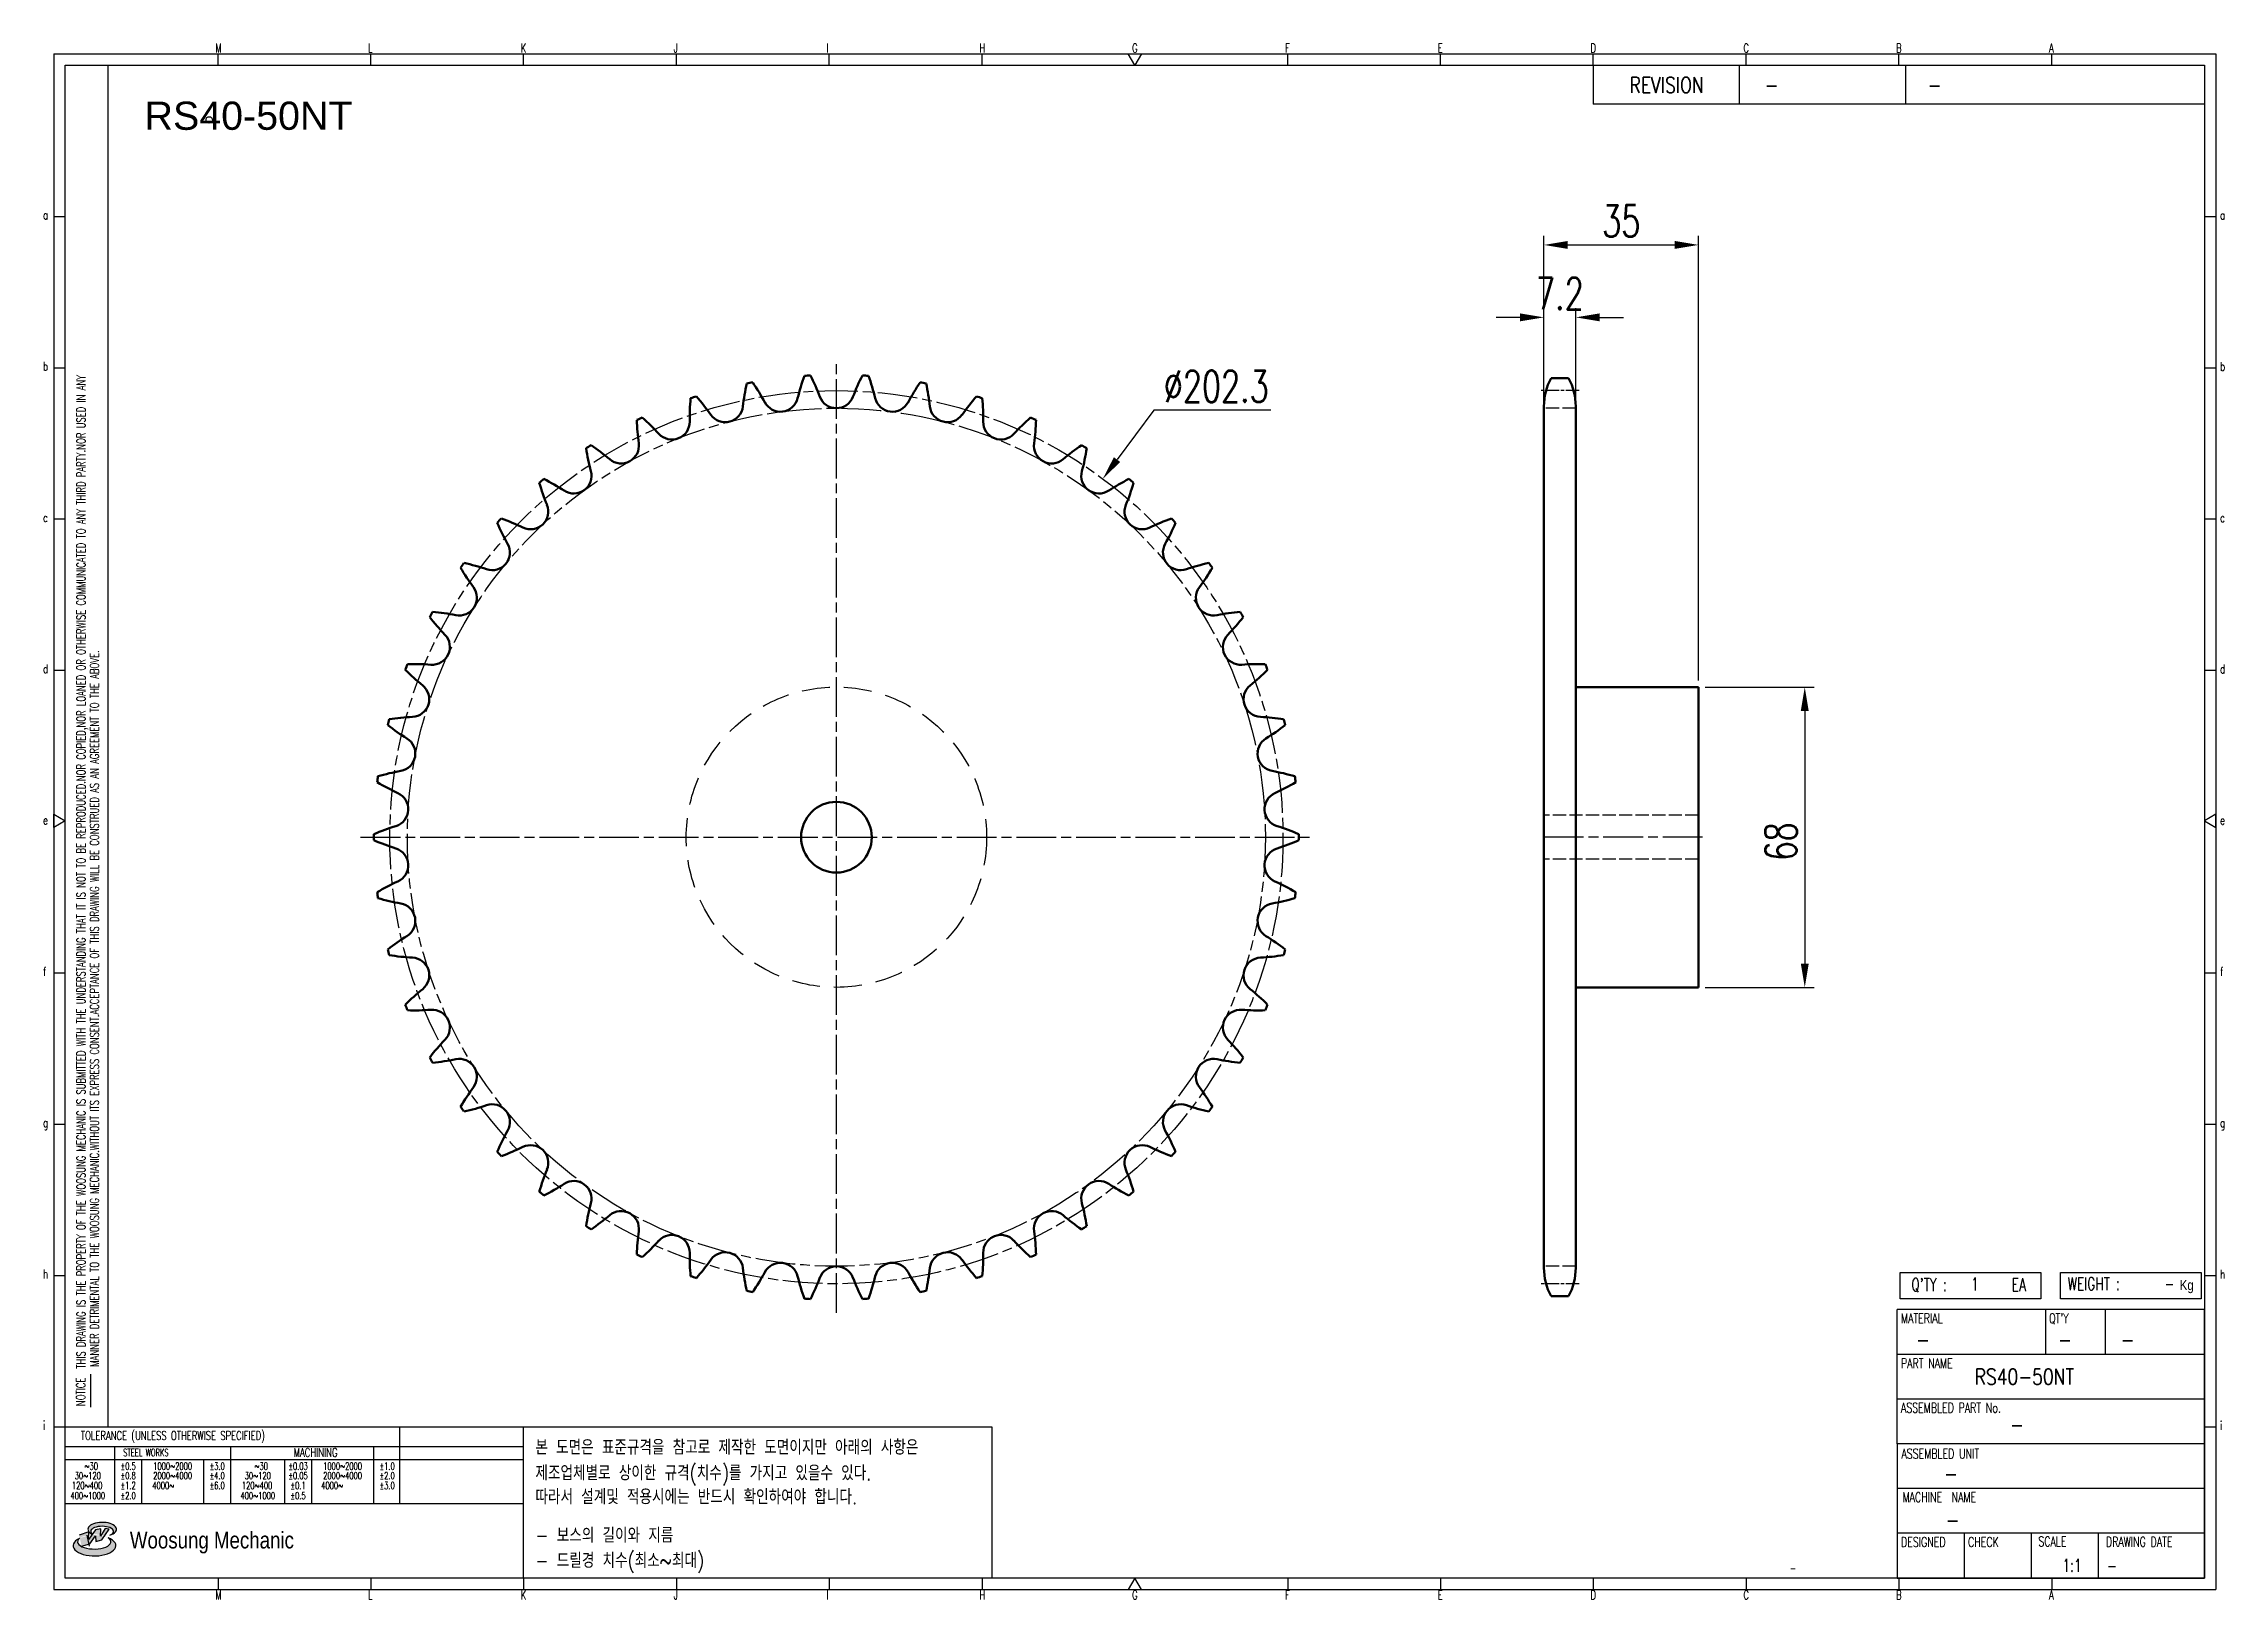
# Model space of a CAD drawing. Header units: millimetres. Extents: x 24041 to 24534, y 29 to 382.
import ezdxf
from ezdxf.enums import TextEntityAlignment as Align

# ---------------------------------------------------------------- set-up
doc = ezdxf.new("R2010")
doc.units = ezdxf.units.MM
for name, pattern in [('AM_ISO02W050', [7.5, 6, -1.5]), ('AM_ISO02W050x2', [3.75, 3, -0.75]), ('AM_ISO08W050', [18, 12, -1.5, 3, -1.5]), ('AM_ISO08W050x2', [9, 6, -0.75, 1.5, -0.75]), ('HIDDEN', [9.525, 6.35, -3.175])]:
    doc.linetypes.add(name, pattern=pattern)
for name, color, linetype, lineweight in [('AM_0N', 7, 'Continuous', 50), ('AM_3N', 6, 'AM_ISO02W050', 25), ('AM_7N', 4, 'AM_ISO08W050', 25)]:
    doc.layers.add(name, color=color, linetype=linetype, lineweight=lineweight)
for name, color, linetype in [('HL', 2, 'HIDDEN'), ('S-DIM', 7, 'Continuous'), ('TITLE', 7, 'Continuous'), ('도면레이아웃', 7, 'Continuous')]:
    doc.layers.add(name, color=color, linetype=linetype)
doc.styles.add('HAN', font='ROMANS.shx', dxfattribs={"width": 0.7, "bigfont": 'whgtxt.shx'})
doc.styles.add('HKD_ST2', font='romans.shx', dxfattribs={"width": 0.7, "height": 4, "bigfont": '@extfont2.shx'})
doc.styles.add('HSG', font='SIMPLEX.shx', dxfattribs={"width": 0.7, "bigfont": 'HSG.shx'})
doc.styles.add('ROMANS', font='romans.shx', dxfattribs={"width": 0.7, "bigfont": 'whgtxt.shx'})
doc.styles.add('SLDTEXTSTYLE4', font='arial.ttf', dxfattribs={"width": 0.8})
doc.styles.get("Standard").update_dxf_attribs({"font": 'arial.ttf'})
doc.dimstyles.new('APP16', dxfattribs={"dimscale": 3, "dimtxt": 2.4, "dimasz": 1.8, "dimexe": 0.7, "dimexo": 0.5, "dimgap": 0.6, "dimtad": 1, "dimtoh": 1, "dimdec": 1, "dimrnd": 0.01, "dimzin": 9, "dimdsep": 46, "dimtxsty": 'HSG', "dimcen": 0, "dimclrd": 1, "dimclre": 1, "dimclrt": 256, "dimazin": 2, "dimtp": 1, "dimtm": 1, "dimtfac": 0.5, "dimtdec": 1, "dimtofl": 0, "dimtmove": 0, "dimatfit": 3, "dimfxl": 0, "dimtvp": 1, "dimtolj": 2, "dimlwd": -1, "dimlwe": -1, "dimarcsym": 0})

# ---------------------------------------------------------------- blocks, each defined once
blk = doc.blocks.new('SUYWSHJH')
at = {"layer": '도면레이아웃'}
h = blk.add_hatch(color=10, dxfattribs=at)
h.paths.add_polyline_path([(1.544, 35.177), (1.554, 34.966), (1.779, 35.034), (2.054, 35.422), (1.908, 35.446), (1.728, 35.167), (1.741, 35.439), (1.547, 35.405), (1.292, 35.041), (1.295, 35.33), (0.943, 35.208), (1.03, 34.8), (1.336, 34.885)])
edge = h.paths.add_edge_path()
edge.add_ellipse((1.795, 35.421), major_axis=(-0.53, 0), ratio=0.487785, start_angle=122.36065, end_angle=403.39574)
edge.add_line((1.411, 35.244), (1.419, 35.261))
edge.add_ellipse((1.798, 35.344), major_axis=(-0.423, 0), ratio=0.444396, start_angle=131.58977, end_angle=386.19408, ccw=False)
edge = h.paths.add_edge_path()
edge.add_ellipse((1.512, 34.815), major_axis=(-0.793, 0), ratio=0.480113, start_angle=314.67633, end_angle=590.85213)
edge.add_ellipse((1.501, 34.958), major_axis=(-0.62, 0), ratio=0.43311, start_angle=331.7024, end_angle=574.42495, ccw=False)
for p, q in [((0, 90.118), (80.15, 90.118)), ((0, 90.118), (0, 33.191)), ((6.089, 89.693), (6.089, 90.118)), ((11.753, 89.693), (11.753, 90.118)), ((17.418, 89.693), (17.418, 90.118)), ((23.082, 89.693), (23.082, 90.118)), ((28.746, 89.693), (28.746, 90.118)), ((34.411, 89.693), (34.411, 90.118)), ((45.739, 89.693), (45.739, 90.118)), ((51.404, 89.693), (51.404, 90.118)), ((57.068, 89.693), (57.068, 90.118)), ((62.732, 89.693), (62.732, 90.118)), ((68.397, 89.693), (68.397, 90.118)), ((74.061, 89.693), (74.061, 90.118)), ((80.15, 90.118), (80.15, 33.191)), ((0, 84.085), (0.425, 84.085)), ((79.725, 84.085), (80.15, 84.085)), ((0, 78.478), (0.425, 78.478)), ((79.725, 78.478), (80.15, 78.478)), ((0, 72.87), (0.425, 72.87)), ((79.725, 72.87), (80.15, 72.87)), ((0, 67.262), (0.425, 67.262)), ((79.725, 67.262), (80.15, 67.262)), ((0, 56.047), (0.425, 56.047)), ((79.725, 56.047), (80.15, 56.047)), ((0, 50.439), (0.425, 50.439)), ((79.725, 50.439), (80.15, 50.439)), ((0, 44.832), (0.425, 44.832)), ((79.725, 44.832), (80.15, 44.832)), ((1.377, 39.947), (1.377, 41.174)), ((0, 39.224), (0.425, 39.224)), ((79.725, 39.224), (80.15, 39.224)), ((0, 33.191), (80.15, 33.191)), ((6.089, 33.616), (6.089, 33.191)), ((11.753, 33.616), (11.753, 33.191)), ((17.418, 33.616), (17.418, 33.191)), ((23.082, 33.616), (23.082, 33.191)), ((28.746, 33.616), (28.746, 33.191)), ((34.411, 33.616), (34.411, 33.191)), ((45.739, 33.616), (45.739, 33.191)), ((51.404, 33.616), (51.404, 33.191)), ((57.068, 33.616), (57.068, 33.191)), ((62.732, 33.616), (62.732, 33.191)), ((68.397, 33.616), (68.397, 33.191)), ((74.061, 33.616), (74.061, 33.191))]:
    blk.add_line(p, q)
at = {"color": 2}
for p, q in [((2.017, 39.224), (2.017, 89.693)), ((0.425, 39.224), (17.418, 39.224)), ((12.816, 39.224), (12.816, 36.382)), ((17.418, 33.616), (17.418, 39.224)), ((0.425, 38.487), (17.418, 38.487)), ((0.425, 38.012), (17.418, 38.012)), ((2.257, 38.487), (2.257, 36.382)), ((3.257, 38.012), (3.257, 36.382)), ((5.557, 38.012), (5.557, 36.382)), ((6.557, 38.5), (6.557, 36.382)), ((8.557, 38.012), (8.557, 36.382)), ((9.557, 38.026), (9.557, 36.382)), ((11.857, 38.487), (11.857, 36.382)), ((0.425, 36.382), (17.418, 36.382))]:
    blk.add_line(p, q, dxfattribs=at)
at = {"color": 6, "ltscale": 0.5}
for p, q in [((57.068, 89.693), (57.068, 88.246)), ((62.47, 89.693), (62.47, 88.246)), ((68.635, 89.693), (68.635, 88.246)), ((79.725, 88.246), (57.068, 88.246)), ((68.336, 38.59), (68.336, 43.563)), ((79.725, 43.563), (68.336, 43.563)), ((73.827, 43.563), (73.827, 41.905)), ((76.037, 43.563), (76.037, 41.905)), ((79.725, 38.59), (79.725, 43.563)), ((79.725, 41.905), (68.336, 41.905)), ((79.725, 40.248), (68.336, 40.248)), ((68.336, 38.59), (68.336, 33.616)), ((79.725, 38.59), (68.336, 38.59)), ((79.725, 33.616), (79.725, 38.59)), ((79.725, 36.932), (68.336, 36.932)), ((79.725, 35.274), (68.336, 35.274)), ((70.822, 33.616), (70.822, 35.274)), ((73.309, 33.616), (73.309, 35.274)), ((75.796, 33.616), (75.796, 35.274)), ((68.336, 33.616), (79.725, 33.616))]:
    blk.add_line(p, q, dxfattribs=at)
for points in [[(40.075, 89.693), (39.83, 90.118), (40.32, 90.118)], [(0.425, 89.693), (79.725, 89.693), (79.725, 33.616), (0.425, 33.616)], [(0.425, 61.679), (0, 61.433), (0, 61.924)], [(79.725, 61.679), (80.15, 61.433), (80.15, 61.924)], [(40.075, 33.616), (39.83, 33.191), (40.32, 33.191)]]:
    blk.add_lwpolyline(points, close=True)
at = {"layer": 'TITLE', "color": 20}
for p, q in [((68.449, 43.961), (68.449, 44.936)), ((68.449, 44.936), (73.654, 44.936)), ((73.654, 44.936), (73.654, 43.961)), ((74.39, 43.961), (74.39, 44.936)), ((74.39, 44.936), (79.595, 44.936)), ((79.595, 44.936), (79.595, 43.961)), ((73.654, 43.961), (68.449, 43.961)), ((79.595, 43.961), (74.39, 43.961))]:
    blk.add_line(p, q, dxfattribs=at)
at = {"layer": '도면레이아웃'}
for p, q in [((1.295, 35.33), (0.943, 35.208)), ((1.03, 34.8), (1.336, 34.885)), ((1.224, 35.208), (1.311, 34.8)), ((1.224, 35.208), (1.224, 35.208)), ((1.547, 35.405), (1.292, 35.041)), ((1.292, 35.041), (1.295, 35.33)), ((1.336, 34.885), (1.544, 35.177)), ((1.419, 35.261), (1.411, 35.244)), ((1.544, 35.177), (1.554, 34.966)), ((1.741, 35.439), (1.547, 35.405)), ((1.554, 34.966), (1.779, 35.034)), ((1.908, 35.446), (1.728, 35.167)), ((1.728, 35.167), (1.741, 35.439)), ((1.779, 35.034), (2.054, 35.422)), ((2.054, 35.422), (1.908, 35.446))]:
    blk.add_line(p, q, dxfattribs=at)
for centre, major_axis, ratio, start_param, end_param in [((1.795, 35.421), (-0.53, 0), 0.487785, 2.135596, 7.040584), ((1.512, 34.815), (-0.793, 0), 0.480113, 5.492138, 10.312315), ((1.501, 34.958), (-0.62, 0), 0.43311, 5.789299, 10.025607), ((1.798, 35.344), (-0.423, 0), 0.444396, 2.296675, 6.740358)]:
    blk.add_ellipse(centre, major_axis=major_axis, ratio=ratio, start_param=start_param, end_param=end_param, dxfattribs=at)
at = {"color": 4, "style": 'HKD_ST2', "width": 0.7}
for s, p in [('M', (5.988, 90.164)), ('L', (11.652, 90.164)), ('K', (17.316, 90.164)), ('J', (22.981, 90.164)), ('I', (28.645, 90.164)), ('H', (34.309, 90.164)), ('G', (39.974, 90.164)), ('F', (45.638, 90.164)), ('E', (51.302, 90.164)), ('D', (56.967, 90.164)), ('C', (62.631, 90.164)), ('B', (68.295, 90.164)), ('A', (73.96, 90.164)), ('a', (-0.395, 83.976)), ('a', (80.305, 83.97)), ('b', (-0.395, 78.368)), ('b', (80.305, 78.362)), ('c', (-0.395, 72.76)), ('c', (80.305, 72.754)), ('d', (-0.395, 67.153)), ('d', (80.305, 67.147)), ('e', (-0.395, 61.545)), ('e', (80.305, 61.539)), ('f', (-0.395, 55.937)), ('f', (80.305, 55.931)), ('g', (-0.395, 50.33)), ('g', (80.305, 50.324)), ('h', (-0.395, 44.722)), ('h', (80.305, 44.716)), ('i', (-0.395, 39.114)), ('i', (80.305, 39.108)), ('M', (5.988, 32.824)), ('L', (11.652, 32.824)), ('K', (17.316, 32.824)), ('J', (22.981, 32.824)), ('I', (28.645, 32.824)), ('H', (34.309, 32.824)), ('G', (39.974, 32.824)), ('F', (45.638, 32.824)), ('E', (51.302, 32.824)), ('D', (56.967, 32.824)), ('C', (62.631, 32.824)), ('B', (68.295, 32.824)), ('A', (73.96, 32.824))]:
    blk.add_text(s, height=0.326, dxfattribs=at).set_placement(p)
for s, height, style, width, p in [('REVISION', 0.5806, 'HAN', 0.8, (58.415, 88.664)), ('-', 0.581, 'HAN', 0.8, (63.426, 88.664)), ('-', 0.581, 'HAN', 0.8, (69.468, 88.664)), ("Q'TY : ", 0.4746, 'HKD_ST2', 0.7, (68.857, 44.253)), ('1', 0.475, 'HKD_ST2', 0.7, (71.071, 44.275)), ('EA', 0.4746, 'HKD_ST2', 0.7, (72.578, 44.253)), ('WEIGHT : ', 0.4746, 'HKD_ST2', 0.7, (74.65, 44.286)), ('-', 0.581, 'HAN', 0.8, (69.029, 42.157)), ('-', 0.581, 'HAN', 0.8, (74.289, 42.157)), ('-', 0.581, 'HAN', 0.8, (76.623, 42.157)), ('-', 0.581, 'HAN', 0.8, (72.515, 39.013)), ('-', 0.581, 'HAN', 0.8, (70.067, 37.189)), ('-', 0.581, 'HAN', 0.8, (70.126, 35.48)), ('1:1', 0.4746, 'HKD_ST2', 0.7, (74.458, 33.848)), ('-', 0.475, 'HKD_ST2', 0.7, (76.112, 33.837))]:
    blk.add_text(s, height=height, dxfattribs=dict(style=style, width=width)).set_placement(p)
at = {"color": 6, "style": 'HKD_ST2', "width": 0.7}
for s, p in [(' THIS DRAWING IS THE PROPERTY OF THE WOOSUNG MECHANIC IS SUBMITTED WITH THE UNDERSTANDING THAT IT IS NOT TO BE REPRODUCED.NOR COPIED,NOR LOANED OR OTHERWISE COMMUNICATED TO ANY THIRD PARTY.NOR USED IN ANY', (1.173, 41.217)), ('MANNER DETRIMENTAL TO THE WOOSUNG MECHANIC.WITHOUT ITS EXPRESS CONSENT.ACCEPTANCE OF THIS DRAWING WILL BE CONSTRUED AS AN AGREEMENT TO THE ABOVE.', (1.672, 41.447))]:
    blk.add_text(s, height=0.326266, rotation=90, dxfattribs=at).set_placement(p)
at = {"style": 'HKD_ST2', "width": 0.7}
blk.add_text('-', height=0.475, dxfattribs=at).set_placement((78.613, 44.286), align=Align.RIGHT)
at = {"color": 4, "style": 'HKD_ST2', "width": 0.7}
for s, height, p in [('MATERIAL', 0.3651, (68.474, 43.425)), ("QT'Y", 0.3651, (73.965, 43.425)), ('PART NAME', 0.3651, (68.474, 41.756)), ('ASSEMBLED PART No.', 0.36511, (68.474, 40.109)), ('ASSEMBLED UNIT', 0.36511, (68.49, 38.408)), ('MACHINE  NAME', 0.36511, (68.532, 36.794)), ('DESIGNED', 0.3651, (68.474, 35.136)), ('CHECK', 0.3651, (70.961, 35.136)), ('SCALE', 0.3651, (73.566, 35.153)), ('DRAWING DATE', 0.36511, (76.071, 35.141))]:
    blk.add_text(s, height=height, dxfattribs=at).set_placement(p, align=Align.TOP_LEFT)
at = {"style": 'HKD_ST2', "width": 0.7}
blk.add_text('NOTICE', height=0.3263, rotation=90, dxfattribs=at).set_placement((1.163, 39.988))
for s, height, style, width, p in [('TOLERANCE (UNLESS OTHERWISE SPECIFIED)', 0.32627, 'HKD_ST2', 0.7, (4.417, 38.896)), ('-', 0.326, 'ROMANS', 0.65, (64.469, 33.975))]:
    blk.add_text(s, height=height, dxfattribs=dict(style=style, width=width)).set_placement(p, align=Align.MIDDLE_CENTER)
at = {"color": 4, "style": 'HKD_ST2', "width": 0.7}
for s, height, p in [('STEEL WORKS', 0.26101, (3.416, 38.268)), ('MACHINING', 0.3263, (9.707, 38.27)), ('%%P0.5', 0.261, (2.757, 37.762)), ('%%P0.8', 0.261, (2.757, 37.411)), ('%%P3.0', 0.261, (6.057, 37.762)), ('%%P4.0', 0.261, (6.057, 37.411)), ('%%P0.03', 0.261, (9.057, 37.762)), ('%%P0.05', 0.261, (9.057, 37.411)), ('%%P1.0', 0.261, (12.357, 37.762)), ('%%P2.0', 0.261, (12.357, 37.411)), ('%%P1.2', 0.261, (2.757, 37.045)), ('%%P2.0', 0.261, (2.757, 36.67)), ('%%P6.0', 0.261, (6.057, 37.045)), ('%%P0.1', 0.261, (9.057, 37.045)), ('%%P0.5', 0.261, (9.057, 36.67)), ('%%P3.0', 0.261, (12.357, 37.045))]:
    blk.add_text(s, height=height, dxfattribs=at).set_placement(p, align=Align.MIDDLE)
for s, height, p in [('30%%126120', 0.261, (1.263, 37.411)), ('%%12630', 0.261, (1.389, 37.762)), ('2000%%1264000', 0.26101, (4.407, 37.411)), ('1000%%1262000', 0.26101, (4.407, 37.762)), ('30%%126120', 0.261, (7.563, 37.411)), ('%%12630', 0.261, (7.689, 37.762)), ('2000%%1264000', 0.26101, (10.707, 37.411)), ('1000%%1262000', 0.26101, (10.707, 37.762)), ('400%%1261000', 0.26101, (1.263, 36.67)), ('120%%126400', 0.26101, (1.237, 37.045)), ('4000%%126', 0.261, (4.061, 37.045)), ('400%%1261000', 0.26101, (7.563, 36.67)), ('120%%126400', 0.26101, (7.537, 37.045)), ('4000%%126', 0.261, (10.321, 37.045))]:
    blk.add_text(s, height=height, dxfattribs=at).set_placement(p, align=Align.MIDDLE_CENTER)
at = {"color": 1, "style": 'SLDTEXTSTYLE4', "width": 0.8}
blk.add_text('Woosung Mechanic', height=0.61957, dxfattribs=at).set_placement((2.822, 34.711))
at = {"layer": 'TITLE', "width": 0.8}
blk.add_text('Kg', height=0.3789, dxfattribs=at).set_placement((78.807, 44.286))
blk = doc.blocks.new('*D2')
at = {"layer": 'Defpoints', "color": 0, "transparency": 16777216}
for p in [(24280.42, 283.16), (24159.77, 120.83)]:
    blk.add_point(p, dxfattribs=at)
at = {"layer": 'S-DIM', "color": 1, "transparency": 16777216}
for p, q in [((24291.95, 298.68), (24283.64, 287.5)), ((24318.47, 298.68), (24291.95, 298.68))]:
    blk.add_line(p, q, dxfattribs=at)
blk.add_solid([(24282.92, 288.04), (24284.36, 286.96), (24280.42, 283.16)], dxfattribs=at)
at = {"layer": 'S-DIM', "transparency": 16777216, "insert": (24306.11, 304.08), "char_height": 7.2, "attachment_point": 5, "style": 'HSG'}
blk.add_mtext('\\A2;∅202.3', dxfattribs=at)
blk = doc.blocks.new('*D3')
at = {"layer": 'Defpoints', "color": 0, "transparency": 16777216}
for p in [(24387.52, 319.72), (24380.32, 299.19), (24387.52, 299.19)]:
    blk.add_point(p, dxfattribs=at)
at = {"layer": 'S-DIM', "color": 1, "transparency": 16777216}
for p, q in [((24380.32, 300.69), (24380.32, 321.82)), ((24387.52, 300.69), (24387.52, 321.82)), ((24374.92, 319.72), (24369.52, 319.72)), ((24392.92, 319.72), (24398.32, 319.72))]:
    blk.add_line(p, q, dxfattribs=at)
for points in [[(24374.92, 320.62), (24374.92, 318.82), (24380.32, 319.72)], [(24392.92, 320.62), (24392.92, 318.82), (24387.52, 319.72)]]:
    blk.add_solid(points, dxfattribs=at)
at = {"layer": 'S-DIM', "transparency": 16777216, "insert": (24383.92, 325.12), "char_height": 7.2, "attachment_point": 5, "style": 'HSG'}
blk.add_mtext('\\A2;7.2', dxfattribs=at)
blk = doc.blocks.new('*D4')
at = {"layer": 'Defpoints', "color": 0, "transparency": 16777216}
for p in [(24415.32, 336.12), (24380.32, 299.19), (24415.32, 236)]:
    blk.add_point(p, dxfattribs=at)
at = {"layer": 'S-DIM', "color": 1, "transparency": 16777216}
for p, q in [((24380.32, 300.69), (24380.32, 338.22)), ((24385.72, 336.12), (24409.92, 336.12)), ((24415.32, 237.5), (24415.32, 338.22))]:
    blk.add_line(p, q, dxfattribs=at)
for points in [[(24385.72, 337.02), (24385.72, 335.22), (24380.32, 336.12)], [(24409.92, 337.02), (24409.92, 335.22), (24415.32, 336.12)]]:
    blk.add_solid(points, dxfattribs=at)
at = {"layer": 'S-DIM', "transparency": 16777216, "insert": (24397.82, 341.52), "char_height": 7.2, "attachment_point": 5, "style": 'HSG'}
blk.add_mtext('\\A2;35', dxfattribs=at)
blk = doc.blocks.new('*D5')
at = {"layer": 'Defpoints', "color": 0, "transparency": 16777216}
for p in [(24415.32, 236), (24415.32, 168), (24439.38, 168)]:
    blk.add_point(p, dxfattribs=at)
at = {"layer": 'S-DIM', "color": 1, "transparency": 16777216}
for p, q in [((24416.82, 236), (24441.48, 236)), ((24439.38, 230.6), (24439.38, 173.4)), ((24416.82, 168), (24441.48, 168))]:
    blk.add_line(p, q, dxfattribs=at)
for points in [[(24438.48, 230.6), (24440.28, 230.6), (24439.38, 236)], [(24438.48, 173.4), (24440.28, 173.4), (24439.38, 168)]]:
    blk.add_solid(points, dxfattribs=at)
at = {"layer": 'S-DIM', "transparency": 16777216, "insert": (24433.98, 201.05), "char_height": 7.2, "attachment_point": 5, "rotation": 90, "style": 'HSG'}
blk.add_mtext('\\A2;68', dxfattribs=at)

msp = doc.modelspace()

# ---------------------------------------------------------------- linework, layer by layer
at = {"color": 4}
msp.add_lwpolyline([(24149.26, 68.51), (24255.32, 68.51), (24255.32, 34.25), (24149.26, 34.25)], close=True, dxfattribs=at)
msp.add_circle((24078.07, 364.42), 0.738)
at = {"layer": 'AM_0N'}
for p, q in [((24381.94, 305.97), (24385.91, 305.97)), ((24380.32, 299.57), (24380.32, 104.46)), ((24387.52, 299.57), (24387.52, 104.46)), ((24387.52, 236), (24415.32, 236)), ((24415.32, 236), (24415.32, 168)), ((24387.52, 168), (24415.32, 168)), ((24381.94, 98.06), (24385.91, 98.06))]:
    msp.add_line(p, q, dxfattribs=at)
msp.add_circle((24220.09, 202), 8, dxfattribs=at)
for centre, radius, start, end in [((24259.51, 289.67), 49.61, 160.1843, 166.3), ((24220.09, 202), 104.74, 93.229, 93.971), ((24170, 284.04), 49.61, 20.9, 27.0157), ((24270.19, 284.04), 49.61, 152.9843, 159.1), ((24220.09, 202), 104.74, 86.029, 86.771), ((24180.68, 289.67), 49.61, 13.7, 19.8157), ((24236.47, 296.72), 49.61, 174.5843, 180.7), ((24220.09, 202), 104.74, 107.629, 108.371), ((24151.17, 269), 49.61, 35.3, 41.4157), ((24248.21, 293.92), 49.61, 167.3843, 173.5), ((24220.09, 202), 104.74, 100.429, 101.171), ((24160.11, 277.11), 49.61, 28.1, 34.2157), ((24207.41, 302.37), 4.01, 208.1, 346.3), ((24220.09, 303.17), 4.01, 200.9, 339.1), ((24232.77, 302.37), 4.01, 193.7, 331.9), ((24280.08, 277.11), 49.61, 145.7843, 151.9), ((24220.09, 202), 104.74, 78.829, 79.571), ((24191.98, 293.92), 49.61, 6.5, 12.6157), ((24289.02, 269), 49.61, 138.5843, 144.7), ((24220.09, 202), 104.74, 71.629, 72.371), ((24203.72, 296.72), 49.61, 359.3, 5.4157), ((24393.82, 299.57), 13.5, 151.7009, 180), ((24374.02, 299.57), 13.5, 0, 28.2991), ((24220.09, 202), 104.74, 114.829, 115.571), ((24224.47, 298.02), 49.61, 181.7843, 187.9), ((24143.32, 259.83), 49.61, 42.5, 48.6157), ((24194.93, 299.99), 4.01, 215.3, 353.5), ((24245.25, 299.99), 4.01, 186.5, 324.7), ((24296.87, 259.83), 49.61, 131.3843, 137.5), ((24220.09, 202), 104.74, 64.429, 65.171), ((24215.72, 298.02), 49.61, 352.1, 358.2157), ((24182.85, 296.06), 4.01, 222.5, 0.7), ((24257.34, 296.06), 4.01, 179.3, 317.5), ((24220.09, 202), 104.74, 122.029, 122.771), ((24212.4, 297.81), 49.61, 188.9843, 195.1), ((24136.67, 249.76), 49.61, 49.7, 55.8157), ((24171.35, 290.65), 4.01, 229.7, 7.9), ((24268.83, 290.65), 4.01, 172.1, 310.3), ((24303.51, 249.76), 49.61, 124.1843, 130.3), ((24220.09, 202), 104.74, 57.229, 57.971), ((24227.79, 297.81), 49.61, 344.9, 351.0157), ((24220.09, 202), 104.74, 129.229, 129.971), ((24200.45, 296.09), 49.61, 196.1843, 202.3), ((24131.34, 238.92), 49.61, 56.9, 63.0157), ((24160.63, 283.84), 4.01, 236.9, 15.1), ((24279.56, 283.84), 4.01, 164.9, 303.1), ((24308.84, 238.92), 49.61, 116.9843, 123.1), ((24239.74, 296.09), 49.61, 337.7, 343.8157), ((24220.09, 202), 104.74, 50.029, 50.771), ((24150.84, 275.75), 4.01, 244.1, 22.3), ((24289.35, 275.75), 4.01, 157.7, 295.9), ((24220.09, 202), 104.74, 136.429, 137.171), ((24188.81, 292.89), 49.61, 203.3843, 209.5), ((24127.42, 227.51), 49.61, 64.1, 70.2157), ((24312.77, 227.51), 49.61, 109.7843, 115.9), ((24251.37, 292.89), 49.61, 330.5, 336.6157), ((24220.09, 202), 104.74, 42.829, 43.571), ((24142.14, 266.48), 4.01, 251.3, 29.5), ((24298.05, 266.48), 4.01, 150.5, 288.7), ((24220.09, 202), 104.74, 143.629, 144.371), ((24177.67, 288.25), 49.61, 210.5843, 216.7), ((24124.95, 215.69), 49.61, 71.3, 77.4157), ((24315.24, 215.69), 49.61, 102.5843, 108.7), ((24262.52, 288.25), 49.61, 323.3, 329.4157), ((24220.09, 202), 104.74, 35.629, 36.371), ((24134.67, 256.21), 4.01, 258.5, 36.7), ((24305.51, 256.21), 4.01, 143.3, 281.5), ((24220.09, 202), 104.74, 150.829, 151.571), ((24123.98, 203.66), 49.61, 78.5, 84.6157), ((24316.2, 203.66), 49.61, 95.3843, 101.5), ((24220.09, 202), 104.74, 28.429, 29.171), ((24167.19, 282.25), 49.61, 217.7843, 223.9), ((24128.55, 245.07), 4.01, 265.7, 43.9), ((24311.63, 245.07), 4.01, 136.1, 274.3), ((24273, 282.25), 49.61, 316.1, 322.2157), ((24220.09, 202), 104.74, 158.029, 158.771), ((24157.55, 274.99), 49.61, 224.9843, 231.1), ((24124.53, 191.6), 49.61, 85.7, 91.8157), ((24315.65, 191.6), 49.61, 88.1843, 94.3), ((24282.64, 274.99), 49.61, 308.9, 315.0157), ((24220.09, 202), 104.74, 21.229, 21.971), ((24123.88, 233.26), 4.01, 272.9, 51.1), ((24316.31, 233.26), 4.01, 128.9, 267.1), ((24220.09, 202), 104.74, 165.229, 165.971), ((24148.89, 266.58), 49.61, 232.1843, 238.3), ((24126.59, 179.71), 49.61, 92.9, 99.0157), ((24313.6, 179.71), 49.61, 80.9843, 87.1), ((24291.29, 266.58), 49.61, 301.7, 307.8157), ((24220.09, 202), 104.74, 14.029, 14.771), ((24120.72, 220.95), 4.01, 280.1, 58.3), ((24319.47, 220.95), 4.01, 121.7, 259.9), ((24220.09, 202), 104.74, 172.429, 173.171), ((24141.36, 257.14), 49.61, 239.3843, 245.5), ((24130.12, 168.16), 49.61, 100.1, 106.2157), ((24310.07, 168.16), 49.61, 73.7843, 79.9), ((24298.83, 257.14), 49.61, 294.5, 300.6157), ((24220.09, 202), 104.74, 6.829, 7.571), ((24119.12, 208.35), 4.01, 287.3, 65.5), ((24321.06, 208.35), 4.01, 114.5, 252.7), ((24220.09, 202), 104.74, 179.629, 180.371), ((24135.07, 157.15), 49.61, 107.3, 113.4157), ((24305.12, 157.15), 49.61, 66.5843, 72.7), ((24220.09, 202), 104.74, 359.629, 0.371), ((24135.07, 246.84), 49.61, 246.5843, 252.7), ((24119.12, 195.64), 4.01, 294.5, 72.7), ((24321.06, 195.64), 4.01, 107.3, 245.5), ((24305.12, 246.84), 49.61, 287.3, 293.4157), ((24141.36, 146.85), 49.61, 114.5, 120.6157), ((24220.09, 202), 104.74, 186.829, 187.571), ((24130.12, 235.83), 49.61, 253.7843, 259.9), ((24310.07, 235.83), 49.61, 280.1, 286.2157), ((24298.83, 146.85), 49.61, 59.3843, 65.5), ((24220.09, 202), 104.74, 352.429, 353.171), ((24120.72, 183.04), 4.01, 301.7, 79.9), ((24319.47, 183.04), 4.01, 100.1, 238.3), ((24148.89, 137.42), 49.61, 121.7, 127.8157), ((24291.29, 137.42), 49.61, 52.1843, 58.3), ((24220.09, 202), 104.74, 194.029, 194.771), ((24126.59, 224.29), 49.61, 260.9843, 267.1), ((24123.88, 170.73), 4.01, 308.9, 87.1), ((24316.31, 170.73), 4.01, 92.9, 231.1), ((24313.6, 224.29), 49.61, 272.9, 279.0157), ((24220.09, 202), 104.74, 345.229, 345.971), ((24157.55, 129), 49.61, 128.9, 135.0157), ((24220.09, 202), 104.74, 201.229, 201.971), ((24282.64, 129), 49.61, 44.9843, 51.1), ((24220.09, 202), 104.74, 338.029, 338.771), ((24124.53, 212.39), 49.61, 268.1843, 274.3), ((24128.55, 158.92), 4.01, 316.1, 94.3), ((24311.63, 158.92), 4.01, 85.7, 223.9), ((24315.65, 212.39), 49.61, 265.7, 271.8157), ((24167.19, 121.74), 49.61, 136.1, 142.2157), ((24273, 121.74), 49.61, 37.7843, 43.9), ((24220.09, 202), 104.74, 208.429, 209.171), ((24123.98, 200.33), 49.61, 275.3843, 281.5), ((24134.67, 147.79), 4.01, 323.3, 101.5), ((24305.51, 147.79), 4.01, 78.5, 216.7), ((24316.2, 200.33), 49.61, 258.5, 264.6157), ((24220.09, 202), 104.74, 330.829, 331.571), ((24177.67, 115.74), 49.61, 143.3, 149.4157), ((24262.52, 115.74), 49.61, 30.5843, 36.7), ((24220.09, 202), 104.74, 215.629, 216.371), ((24124.95, 188.3), 49.61, 282.5843, 288.7), ((24142.14, 137.51), 4.01, 330.5, 108.7), ((24298.05, 137.51), 4.01, 71.3, 209.5), ((24315.24, 188.3), 49.61, 251.3, 257.4157), ((24220.09, 202), 104.74, 323.629, 324.371), ((24188.81, 111.1), 49.61, 150.5, 156.6157), ((24251.37, 111.1), 49.61, 23.3843, 29.5), ((24220.09, 202), 104.74, 222.829, 223.571), ((24127.42, 176.48), 49.61, 289.7843, 295.9), ((24150.84, 128.25), 4.01, 337.7, 115.9), ((24289.35, 128.25), 4.01, 64.1, 202.3), ((24312.77, 176.48), 49.61, 244.1, 250.2157), ((24220.09, 202), 104.74, 316.429, 317.171), ((24200.45, 107.9), 49.61, 157.7, 163.8157), ((24131.34, 165.07), 49.61, 296.9843, 303.1), ((24160.63, 120.15), 4.01, 344.9, 123.1), ((24279.56, 120.15), 4.01, 56.9, 195.1), ((24308.84, 165.07), 49.61, 236.9, 243.0157), ((24239.74, 107.9), 49.61, 16.1843, 22.3), ((24220.09, 202), 104.74, 230.029, 230.771), ((24212.4, 106.18), 49.61, 164.9, 171.0157), ((24227.79, 106.18), 49.61, 8.9843, 15.1), ((24220.09, 202), 104.74, 309.229, 309.971), ((24220.09, 202), 104.74, 237.229, 237.971), ((24136.67, 154.24), 49.61, 304.1843, 310.3), ((24171.35, 113.34), 4.01, 352.1, 130.3), ((24268.83, 113.34), 4.01, 49.7, 187.9), ((24303.51, 154.24), 49.61, 229.7, 235.8157), ((24220.09, 202), 104.74, 302.029, 302.771), ((24224.47, 105.97), 49.61, 172.1, 178.2157), ((24143.32, 144.16), 49.61, 311.3843, 317.5), ((24182.85, 107.93), 4.01, 359.3, 137.5), ((24257.34, 107.93), 4.01, 42.5, 180.7), ((24296.87, 144.16), 49.61, 222.5, 228.6157), ((24215.72, 105.97), 49.61, 1.7843, 7.9), ((24220.09, 202), 104.74, 244.429, 245.171), ((24236.47, 107.28), 49.61, 179.3, 185.4157), ((24151.17, 134.99), 49.61, 318.5843, 324.7), ((24194.93, 104), 4.01, 6.5, 144.7), ((24248.21, 110.08), 49.61, 186.5, 192.6157), ((24207.41, 101.62), 4.01, 13.7, 151.9), ((24220.09, 100.83), 4.01, 20.9, 159.1), ((24232.77, 101.62), 4.01, 28.1, 166.3), ((24191.98, 110.08), 49.61, 347.3843, 353.5), ((24245.25, 104), 4.01, 35.3, 173.5), ((24289.02, 134.99), 49.61, 215.3, 221.4157), ((24203.72, 107.28), 49.61, 354.5843, 0.7), ((24220.09, 202), 104.74, 294.829, 295.571), ((24393.82, 104.46), 13.5, 180, 208.2991), ((24374.02, 104.46), 13.5, 331.7009, 0), ((24220.09, 202), 104.74, 251.629, 252.371), ((24220.09, 202), 104.74, 258.829, 259.571), ((24160.11, 126.88), 49.61, 325.7843, 331.9), ((24259.51, 114.32), 49.61, 193.7, 199.8157), ((24170, 119.96), 49.61, 332.9843, 339.1), ((24270.19, 119.96), 49.61, 200.9, 207.0157), ((24180.68, 114.32), 49.61, 340.1843, 346.3), ((24280.08, 126.88), 49.61, 208.1, 214.2157), ((24220.09, 202), 104.74, 280.429, 281.171), ((24220.09, 202), 104.74, 287.629, 288.371), ((24220.09, 202), 104.74, 266.029, 266.771), ((24220.09, 202), 104.74, 273.229, 273.971)]:
    msp.add_arc(centre, radius, start, end, dxfattribs=at)
at = {"layer": 'AM_3N', "linetype": 'AM_ISO02W050x2'}
for p, q in [((24387.52, 299.19), (24380.32, 299.19)), ((24387.52, 104.84), (24380.32, 104.84))]:
    msp.add_line(p, q, dxfattribs=at)
at = {"layer": 'AM_3N', "color": 2, "linetype": 'AM_ISO02W050x2'}
for p, q in [((24415.32, 207), (24380.32, 207)), ((24415.32, 197), (24380.32, 197))]:
    msp.add_line(p, q, dxfattribs=at)
at = {"layer": 'AM_7N', "linetype": 'AM_ISO08W050x2', "ltscale": 1.5}
for p, q in [((24220.09, 94.26), (24220.09, 309.74)), ((24112.35, 202), (24327.83, 202)), ((24416.26, 202), (24379.56, 202))]:
    msp.add_line(p, q, dxfattribs=at)
at = {"layer": 'AM_7N', "linetype": 'AM_ISO08W050x2', "ltscale": 0.5}
for p, q in [((24388.29, 303.17), (24379.56, 303.17)), ((24388.29, 100.87), (24379.56, 100.87))]:
    msp.add_line(p, q, dxfattribs=at)
at = {"layer": 'AM_7N', "linetype": 'AM_ISO08W050x2', "ltscale": 1.5}
for radius in [101.13, 97.15]:
    msp.add_circle((24220.09, 202), radius, dxfattribs=at)
at = {"layer": 'HL'}
msp.add_circle((24220.09, 202), 34, dxfattribs=at)

# ---------------------------------------------------------------- block references
at = {"xscale": 6.109253479889545, "yscale": 6.109253479889545, "zscale": 6.109253479889545}
msp.add_blockref('SUYWSHJH', (24042.85, -171.12), dxfattribs=at)

# ---------------------------------------------------------------- texts
at = {"color": 2}
msp.add_text('RS40-50NT', height=6.383, dxfattribs=at).set_placement((24063.42, 362.19))
at = {"style": 'HAN', "width": 0.8}
msp.add_text('RS40-50NT', height=3.547, dxfattribs=at).set_placement((24477.87, 78.05))
at = {"color": 4, "style": 'HAN', "width": 0.8}
for s, p in [('본 도면은 표준규격을 참고로 제작한 도면이지만 아래의 사항은', (24151.92, 62.17)), ('제조업체별로 상이한 규격(치수)를 가지고 있을수 있다.', (24151.92, 56.35)), ('따라서 설계및 적용시에는 반드시 확인하여야 합니다.', (24151.92, 50.95)), ('- 보스의 길이와 지름', (24151.92, 42.25)), ('- 드릴경 치수(최소~최대)', (24151.92, 36.53))]:
    msp.add_text(s, height=3.3562, dxfattribs=at).set_placement(p)

# ---------------------------------------------------------------- dimensions: what is measured, and where the dimension line sits
at = {"layer": 'S-DIM'}
dim = msp.add_linear_dim(base=(24415.32, 336.12), p1=(24380.32, 299.19), p2=(24415.32, 236), dimstyle='APP16', dxfattribs=at)
dim.commit()
dim.dimension.update_dxf_attribs({"geometry": '*D4', "text_midpoint": (24397.82, 341.52)})
dim = msp.add_linear_dim(base=(24387.52, 319.72), p1=(24380.32, 299.19), p2=(24387.52, 299.19), dimstyle='APP16', dxfattribs=at)
dim.commit()
dim.dimension.update_dxf_attribs({"geometry": '*D3', "text_midpoint": (24383.92, 319.72), "dimtype": 128})
at = {"layer": 'S-DIM', "color": 3}
dim = msp.add_diameter_dim_2p(p1=(24159.77, 120.83), p2=(24280.42, 283.16), dimstyle='APP16', dxfattribs=at)
dim.commit()
dim.dimension.update_dxf_attribs({"geometry": '*D2', "text_midpoint": (24306.11, 298.68), "dimtype": 131})
at = {"layer": 'S-DIM'}
dim = msp.add_linear_dim(base=(24439.38, 168), p1=(24415.32, 236), p2=(24415.32, 168), angle=90, dimstyle='APP16', dxfattribs=at)
dim.commit()
dim.dimension.update_dxf_attribs({"geometry": '*D5', "text_midpoint": (24439.38, 201.05), "dimtype": 128})

doc.saveas('drawing.dxf')
